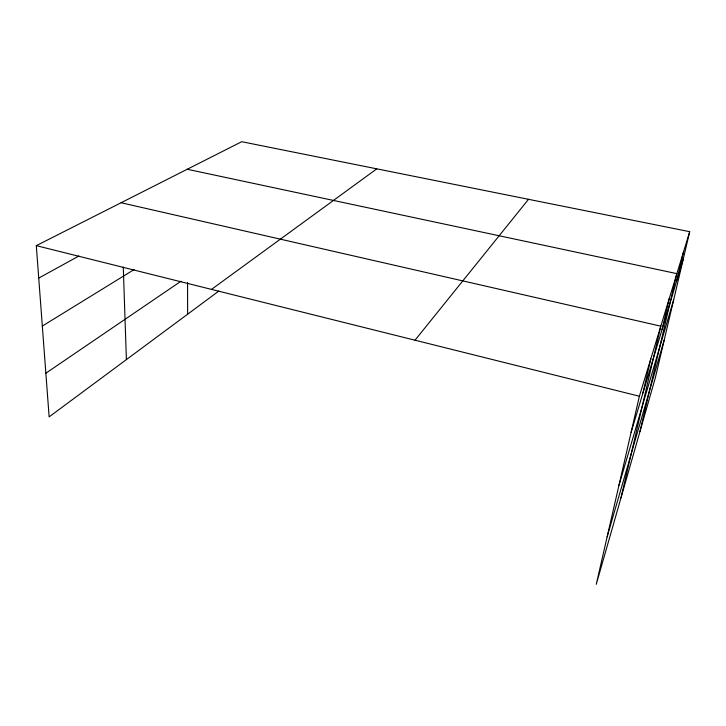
<?xml version="1.0" encoding="UTF-8"?>
<svg xmlns="http://www.w3.org/2000/svg" width="726" height="726" viewBox="0 0 726 726"><rect width="100%" height="100%" fill="white"/><g stroke="black" fill="none" stroke-linecap="round" stroke-linejoin="round"><path stroke-width="1.09" d="M689.7 231.685L639.379 396.233L596.264 584.294L655.351 377.72L689.7 231.685L241.694 141.706L36.3 245.651L49.132 416.887L218.816 291.081M642.918 393.075L650.832 358.771M620.984 497.855L660.805 326.183L121.097 202.736M662.058 329.504L669.308 298.35M639.942 431.58L676.868 273.648L187.235 169.267M676.931 280.091L683.629 251.55M607.127 536.895L664.199 340.086M618.951 485.313L673.683 299.774M631.103 432.351L683.257 259.064M415.009 340.213L528.519 199.314M211.502 289.402L376.776 168.84M45.856 373.2L181.028 281.198M42.326 326.065L134.101 269.564M38.732 278.103L78.898 256.006M36.3 245.651L639.379 396.233M123.275 267.059L126.397 359.597M187.553 282.441L187.644 314.195"/></g></svg>
